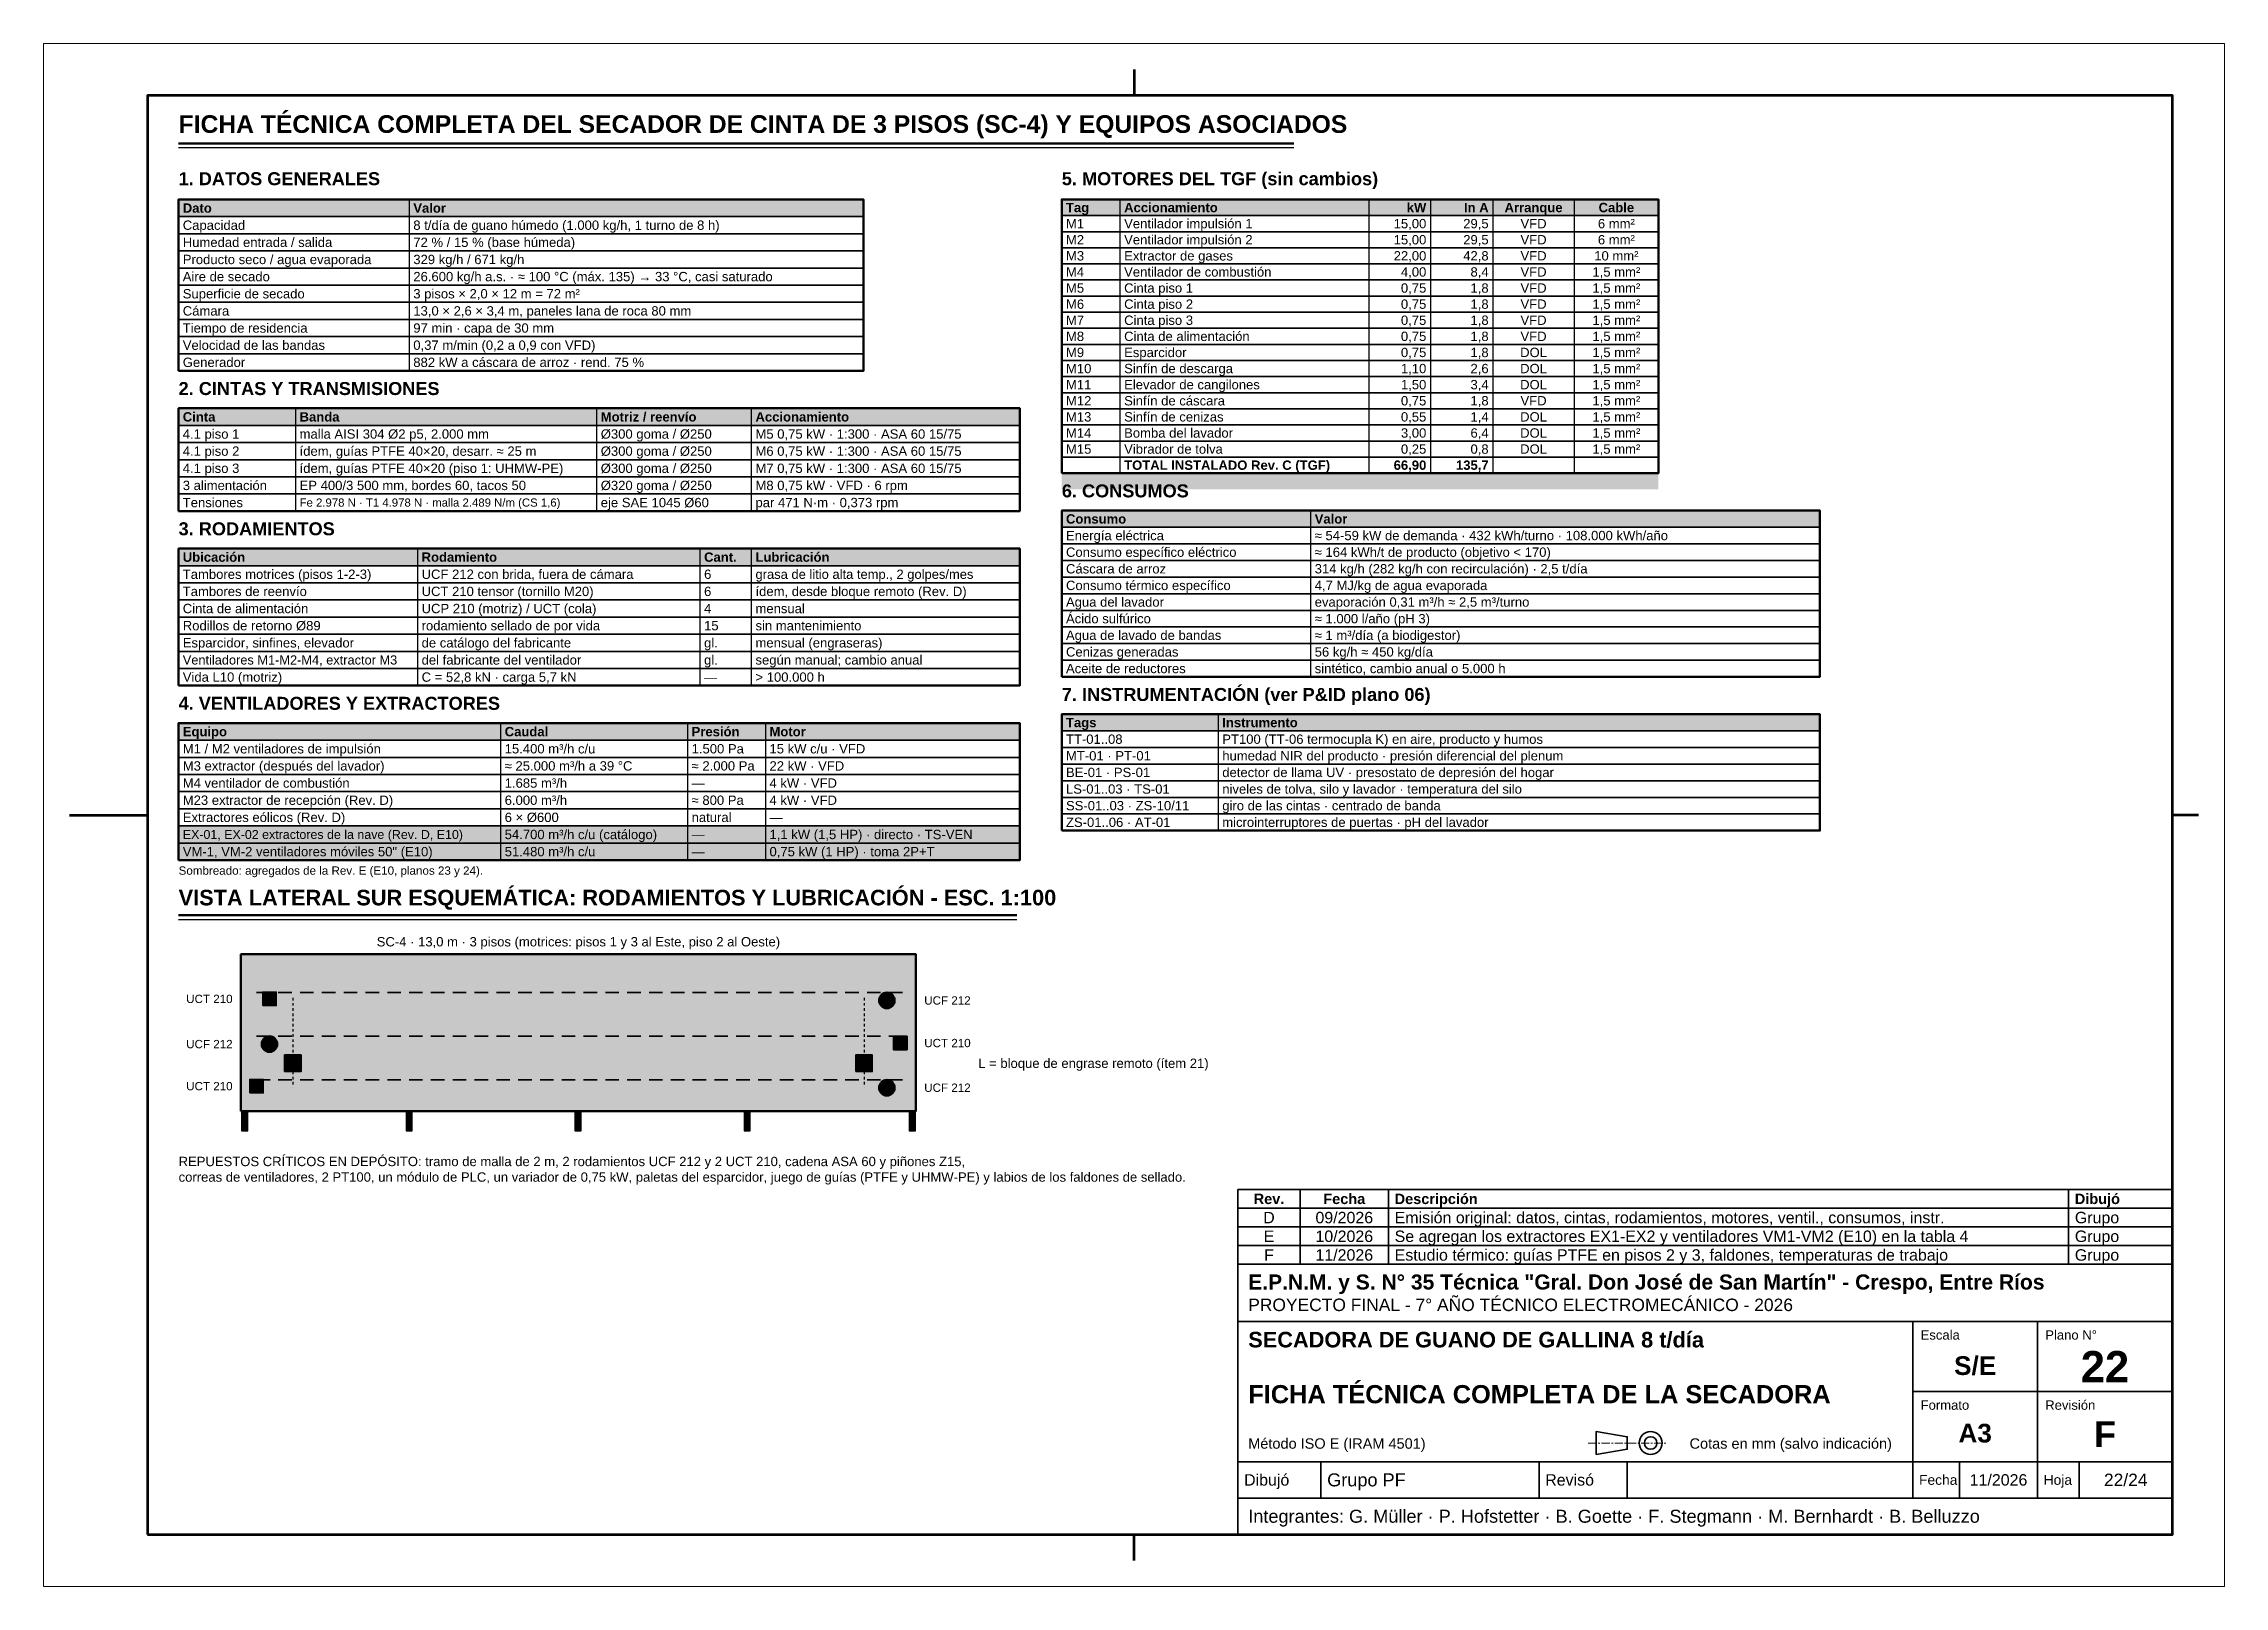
# Model space of a CAD drawing. Header units: millimetres. Extents: x 0 to 420, y 0 to 297.
import ezdxf
from ezdxf.enums import TextEntityAlignment as Align

# ---------------------------------------------------------------- set-up
doc = ezdxf.new("R2010")
doc.units = ezdxf.units.MM
doc.header["$LTSCALE"] = 0.5
doc.linetypes.add('CENTER', pattern=[5.08, 3.175, -0.635, 0.635, -0.635])
for name, color, linetype, lineweight in [('CONTORNO', 7, 'CONTINUOUS', 50), ('EJES', 1, 'CENTER', 18), ('FINO', 7, 'CONTINUOUS', 25), ('HOJA', 8, 'CONTINUOUS', 13), ('RECUADRO', 7, 'CONTINUOUS', 70), ('RELLENO', 9, 'CONTINUOUS', 13), ('ROTULO', 7, 'CONTINUOUS', 35), ('TEXTO', 7, 'CONTINUOUS', 25)]:
    doc.layers.add(name, color=color, linetype=linetype, lineweight=lineweight)
doc.styles.add('NEGRITA', font='arialbd.ttf')
doc.styles.get("Standard").update_dxf_attribs({"font": 'arial.ttf'})

msp = doc.modelspace()

# ---------------------------------------------------------------- hatches: boundary and pattern name
at = {"layer": 'RELLENO', "true_color": 0xe2e8ee}
for points in [[(26, 263.7), (157.9, 263.7), (157.9, 267), (26, 267)], [(196.1, 263.9), (311, 263.9), (311, 267), (196.1, 267)], [(26, 223.5), (188, 223.5), (188, 226.8), (26, 226.8)], [(196.1, 203.9), (342.1, 203.9), (342.1, 207.1), (196.1, 207.1)], [(26, 196.5), (188, 196.5), (188, 199.8), (26, 199.8)], [(26, 162.9), (188, 162.9), (188, 166.2), (26, 166.2)], [(196.1, 164.7), (342.1, 164.7), (342.1, 167.9), (196.1, 167.9)]]:
    msp.add_hatch(color=7, dxfattribs=at).paths.add_polyline_path(points)
at = {"layer": 'RELLENO', "true_color": 0xf4f4f4}
for points in [[(196.1, 211.2), (311, 211.2), (311, 214.3), (196.1, 214.3)], [(38, 91.5), (168, 91.5), (168, 121.7), (38, 121.7)]]:
    msp.add_hatch(color=7, dxfattribs=at).paths.add_polyline_path(points)
at = {"layer": 'RELLENO', "true_color": 0xe1f0e4}
for points in [[(26, 143.1), (188, 143.1), (188, 146.4), (26, 146.4)], [(26, 139.8), (188, 139.8), (188, 143.1), (26, 143.1)]]:
    msp.add_hatch(color=7, dxfattribs=at).paths.add_polyline_path(points)
at = {"layer": 'RELLENO', "true_color": 0xdce6f2}
for points in [[(42.2, 111.8), (44.8, 111.8), (44.8, 114.4), (42.2, 114.4)], [(163.7, 103.3), (166.3, 103.3), (166.3, 105.9), (163.7, 105.9)], [(39.7, 95), (42.3, 95), (42.3, 97.6), (39.7, 97.6)]]:
    msp.add_hatch(color=7, dxfattribs=at).paths.add_polyline_path(points)
h = msp.add_hatch(color=7, dxfattribs=at)
edge = h.paths.add_edge_path()
edge.add_arc((162.4, 112.8), 1.5, 0, 360)
h = msp.add_hatch(color=7, dxfattribs=at)
edge = h.paths.add_edge_path()
edge.add_arc((43.5, 104.4), 1.5, 0, 360)
at = {"layer": 'RELLENO', "true_color": 0xffffff}
for points in [[(46.4, 99.1), (49.6, 99.1), (49.6, 102.3), (46.4, 102.3)], [(156.4, 99.1), (159.6, 99.1), (159.6, 102.3), (156.4, 102.3)]]:
    msp.add_hatch(color=7, dxfattribs=at).paths.add_polyline_path(points)
at = {"layer": 'RELLENO', "true_color": 0xdce6f2}
h = msp.add_hatch(color=7, dxfattribs=at)
edge = h.paths.add_edge_path()
edge.add_arc((162.4, 96), 1.5, 0, 360)
at = {"layer": 'RELLENO', "true_color": 0x505050}
for points in [[(38.1, 87.7), (39.3, 87.7), (39.3, 91.5), (38.1, 91.5)], [(69.8, 87.7), (71, 87.7), (71, 91.5), (69.8, 91.5)], [(102.3, 87.7), (103.5, 87.7), (103.5, 91.5), (102.3, 91.5)], [(134.9, 87.7), (136.1, 87.7), (136.1, 91.5), (134.9, 91.5)], [(166.7, 87.7), (167.9, 87.7), (167.9, 91.5), (166.7, 91.5)]]:
    msp.add_hatch(color=7, dxfattribs=at).paths.add_polyline_path(points)

# ---------------------------------------------------------------- linework, layer by layer
at = {"layer": 'CONTORNO'}
for p, q in [((26, 277.8), (240.81, 277.8)), ((26, 129.2), (187.46, 129.2))]:
    msp.add_line(p, q, dxfattribs=at)
at = {"layer": 'CONTORNO', "lineweight": 35, "true_color": 0x8b5a2b}
for p, q in [((41, 114.3), (43.6, 114.3)), ((45.2, 114.3), (47.8, 114.3)), ((49.4, 114.3), (52, 114.3)), ((53.6, 114.3), (56.2, 114.3)), ((57.8, 114.3), (60.4, 114.3)), ((62, 114.3), (64.6, 114.3)), ((66.2, 114.3), (68.8, 114.3)), ((70.4, 114.3), (73, 114.3)), ((74.6, 114.3), (77.2, 114.3)), ((78.8, 114.3), (81.4, 114.3)), ((83, 114.3), (85.6, 114.3)), ((87.2, 114.3), (89.8, 114.3)), ((91.4, 114.3), (94, 114.3)), ((95.6, 114.3), (98.2, 114.3)), ((99.8, 114.3), (102.4, 114.3)), ((104, 114.3), (106.6, 114.3)), ((108.2, 114.3), (110.8, 114.3)), ((112.4, 114.3), (115, 114.3)), ((116.6, 114.3), (119.2, 114.3)), ((120.8, 114.3), (123.4, 114.3)), ((125, 114.3), (127.6, 114.3)), ((129.2, 114.3), (131.8, 114.3)), ((133.4, 114.3), (136, 114.3)), ((137.6, 114.3), (140.2, 114.3)), ((141.8, 114.3), (144.4, 114.3)), ((146, 114.3), (148.6, 114.3)), ((150.2, 114.3), (152.8, 114.3)), ((154.4, 114.3), (157, 114.3)), ((158.6, 114.3), (161.2, 114.3)), ((162.8, 114.3), (165.4, 114.3)), ((41, 105.9), (43.6, 105.9)), ((45.2, 105.9), (47.8, 105.9)), ((49.4, 105.9), (52, 105.9)), ((53.6, 105.9), (56.2, 105.9)), ((57.8, 105.9), (60.4, 105.9)), ((62, 105.9), (64.6, 105.9)), ((66.2, 105.9), (68.8, 105.9)), ((70.4, 105.9), (73, 105.9)), ((74.6, 105.9), (77.2, 105.9)), ((78.8, 105.9), (81.4, 105.9)), ((83, 105.9), (85.6, 105.9)), ((87.2, 105.9), (89.8, 105.9)), ((91.4, 105.9), (94, 105.9)), ((95.6, 105.9), (98.2, 105.9)), ((99.8, 105.9), (102.4, 105.9)), ((104, 105.9), (106.6, 105.9)), ((108.2, 105.9), (110.8, 105.9)), ((112.4, 105.9), (115, 105.9)), ((116.6, 105.9), (119.2, 105.9)), ((120.8, 105.9), (123.4, 105.9)), ((125, 105.9), (127.6, 105.9)), ((129.2, 105.9), (131.8, 105.9)), ((133.4, 105.9), (136, 105.9)), ((137.6, 105.9), (140.2, 105.9)), ((141.8, 105.9), (144.4, 105.9)), ((146, 105.9), (148.6, 105.9)), ((150.2, 105.9), (152.8, 105.9)), ((154.4, 105.9), (157, 105.9)), ((158.6, 105.9), (161.2, 105.9)), ((162.8, 105.9), (165.4, 105.9)), ((41, 97.5), (43.6, 97.5)), ((45.2, 97.5), (47.8, 97.5)), ((49.4, 97.5), (52, 97.5)), ((53.6, 97.5), (56.2, 97.5)), ((57.8, 97.5), (60.4, 97.5)), ((62, 97.5), (64.6, 97.5)), ((66.2, 97.5), (68.8, 97.5)), ((70.4, 97.5), (73, 97.5)), ((74.6, 97.5), (77.2, 97.5)), ((78.8, 97.5), (81.4, 97.5)), ((83, 97.5), (85.6, 97.5)), ((87.2, 97.5), (89.8, 97.5)), ((91.4, 97.5), (94, 97.5)), ((95.6, 97.5), (98.2, 97.5)), ((99.8, 97.5), (102.4, 97.5)), ((104, 97.5), (106.6, 97.5)), ((108.2, 97.5), (110.8, 97.5)), ((112.4, 97.5), (115, 97.5)), ((116.6, 97.5), (119.2, 97.5)), ((120.8, 97.5), (123.4, 97.5)), ((125, 97.5), (127.6, 97.5)), ((129.2, 97.5), (131.8, 97.5)), ((133.4, 97.5), (136, 97.5)), ((137.6, 97.5), (140.2, 97.5)), ((141.8, 97.5), (144.4, 97.5)), ((146, 97.5), (148.6, 97.5)), ((150.2, 97.5), (152.8, 97.5)), ((154.4, 97.5), (157, 97.5)), ((158.6, 97.5), (161.2, 97.5)), ((162.8, 97.5), (165.4, 97.5))]:
    msp.add_line(p, q, dxfattribs=at)
at = {"layer": 'CONTORNO'}
for points in [[(26, 234), (157.9, 234), (157.9, 267), (26, 267)], [(196.1, 214.3), (311, 214.3), (311, 267), (196.1, 267)], [(26, 207), (188, 207), (188, 226.8), (26, 226.8)], [(196.1, 175.1), (342.1, 175.1), (342.1, 207.1), (196.1, 207.1)], [(26, 173.4), (188, 173.4), (188, 199.8), (26, 199.8)], [(26, 139.8), (188, 139.8), (188, 166.2), (26, 166.2)], [(196.1, 145.5), (342.1, 145.5), (342.1, 167.9), (196.1, 167.9)]]:
    msp.add_lwpolyline(points, close=True, dxfattribs=at)
at = {"layer": 'CONTORNO', "lineweight": 50}
msp.add_lwpolyline([(38, 91.5), (168, 91.5), (168, 121.7), (38, 121.7)], close=True, dxfattribs=at)
at = {"layer": 'CONTORNO', "lineweight": 35}
for points in [[(42.2, 111.8), (44.8, 111.8), (44.8, 114.4), (42.2, 114.4)], [(163.7, 103.3), (166.3, 103.3), (166.3, 105.9), (163.7, 105.9)], [(46.4, 99.1), (49.6, 99.1), (49.6, 102.3), (46.4, 102.3)], [(156.4, 99.1), (159.6, 99.1), (159.6, 102.3), (156.4, 102.3)], [(39.7, 95), (42.3, 95), (42.3, 97.6), (39.7, 97.6)]]:
    msp.add_lwpolyline(points, close=True, dxfattribs=at)
at = {"layer": 'CONTORNO', "lineweight": 50}
for centre in [(162.4, 112.8), (43.5, 104.4), (162.4, 96)]:
    msp.add_circle(centre, 1.5, dxfattribs=at)
at = {"layer": 'EJES'}
msp.add_line((297.5, 27.6), (312.5, 27.6), dxfattribs=at)
at = {"layer": 'FINO'}
for p, q in [((26, 277), (240.81, 277)), ((70.4, 267), (70.4, 234)), ((207.3, 267), (207.3, 214.3)), ((255.2, 267), (255.2, 214.3)), ((267.1, 267), (267.1, 214.3)), ((279.1, 267), (279.1, 214.3)), ((294.8, 267), (294.8, 214.3)), ((48.5, 226.8), (48.5, 207)), ((106.5, 226.8), (106.5, 207)), ((136.3, 226.8), (136.3, 207)), ((244, 207.1), (244, 175.1)), ((72, 199.8), (72, 173.4)), ((126.4, 199.8), (126.4, 173.4)), ((136.3, 199.8), (136.3, 173.4)), ((88, 166.2), (88, 139.8)), ((124, 166.2), (124, 139.8)), ((139, 166.2), (139, 139.8)), ((226.2, 167.9), (226.2, 145.5)), ((26, 128.4), (187.46, 128.4)), ((48, 113.3), (48, 112.8)), ((48, 112.3), (48, 111.8)), ((48, 111.3), (48, 110.8)), ((48, 110.3), (48, 109.8)), ((48, 109.3), (48, 108.8)), ((158, 113.3), (158, 112.8)), ((158, 112.3), (158, 111.8)), ((158, 111.3), (158, 110.8)), ((158, 110.3), (158, 109.8)), ((158, 109.3), (158, 108.8)), ((48, 108.3), (48, 107.8)), ((48, 107.3), (48, 106.8)), ((48, 106.3), (48, 105.8)), ((48, 105.3), (48, 104.8)), ((158, 108.3), (158, 107.8)), ((158, 107.3), (158, 106.8)), ((158, 106.3), (158, 105.8)), ((158, 105.3), (158, 104.8)), ((48, 104.3), (48, 103.8)), ((48, 103.3), (48, 102.8)), ((158, 104.3), (158, 103.8)), ((158, 103.3), (158, 102.8)), ((48, 99.1), (48, 98.6)), ((48, 98.1), (48, 97.6)), ((48, 97.1), (48, 96.6)), ((158, 99.1), (158, 98.6)), ((158, 98.1), (158, 97.6)), ((158, 97.1), (158, 96.6)), ((48, 96.1), (48, 96.1)), ((158, 96.1), (158, 96.1))]:
    msp.add_line(p, q, dxfattribs=at)
for points in [[(26, 263.7), (157.9, 263.7), (157.9, 267), (26, 267)], [(196.1, 263.9), (311, 263.9), (311, 267), (196.1, 267)], [(26, 260.4), (157.9, 260.4), (157.9, 263.7), (26, 263.7)], [(26, 257.1), (157.9, 257.1), (157.9, 260.4), (26, 260.4)], [(196.1, 260.8), (311, 260.8), (311, 263.9), (196.1, 263.9)], [(196.1, 257.7), (311, 257.7), (311, 260.8), (196.1, 260.8)], [(26, 253.8), (157.9, 253.8), (157.9, 257.1), (26, 257.1)], [(196.1, 254.6), (311, 254.6), (311, 257.7), (196.1, 257.7)], [(26, 250.5), (157.9, 250.5), (157.9, 253.8), (26, 253.8)], [(196.1, 251.5), (311, 251.5), (311, 254.6), (196.1, 254.6)], [(26, 247.2), (157.9, 247.2), (157.9, 250.5), (26, 250.5)], [(196.1, 248.4), (311, 248.4), (311, 251.5), (196.1, 251.5)], [(196.1, 245.3), (311, 245.3), (311, 248.4), (196.1, 248.4)], [(26, 243.9), (157.9, 243.9), (157.9, 247.2), (26, 247.2)], [(26, 240.6), (157.9, 240.6), (157.9, 243.9), (26, 243.9)], [(196.1, 242.2), (311, 242.2), (311, 245.3), (196.1, 245.3)], [(26, 237.3), (157.9, 237.3), (157.9, 240.6), (26, 240.6)], [(196.1, 239.1), (311, 239.1), (311, 242.2), (196.1, 242.2)], [(26, 234), (157.9, 234), (157.9, 237.3), (26, 237.3)], [(196.1, 236), (311, 236), (311, 239.1), (196.1, 239.1)], [(196.1, 232.9), (311, 232.9), (311, 236), (196.1, 236)], [(196.1, 229.8), (311, 229.8), (311, 232.9), (196.1, 232.9)], [(26, 223.5), (188, 223.5), (188, 226.8), (26, 226.8)], [(196.1, 226.7), (311, 226.7), (311, 229.8), (196.1, 229.8)], [(26, 220.2), (188, 220.2), (188, 223.5), (26, 223.5)], [(196.1, 223.6), (311, 223.6), (311, 226.7), (196.1, 226.7)], [(196.1, 220.5), (311, 220.5), (311, 223.6), (196.1, 223.6)], [(26, 216.9), (188, 216.9), (188, 220.2), (26, 220.2)], [(196.1, 217.4), (311, 217.4), (311, 220.5), (196.1, 220.5)], [(26, 213.6), (188, 213.6), (188, 216.9), (26, 216.9)], [(196.1, 214.3), (311, 214.3), (311, 217.4), (196.1, 217.4)], [(26, 210.3), (188, 210.3), (188, 213.6), (26, 213.6)], [(26, 207), (188, 207), (188, 210.3), (26, 210.3)], [(196.1, 203.9), (342.1, 203.9), (342.1, 207.1), (196.1, 207.1)], [(196.1, 200.7), (342.1, 200.7), (342.1, 203.9), (196.1, 203.9)], [(26, 196.5), (188, 196.5), (188, 199.8), (26, 199.8)], [(196.1, 197.5), (342.1, 197.5), (342.1, 200.7), (196.1, 200.7)], [(196.1, 194.3), (342.1, 194.3), (342.1, 197.5), (196.1, 197.5)], [(26, 193.2), (188, 193.2), (188, 196.5), (26, 196.5)], [(26, 189.9), (188, 189.9), (188, 193.2), (26, 193.2)], [(196.1, 191.1), (342.1, 191.1), (342.1, 194.3), (196.1, 194.3)], [(26, 186.6), (188, 186.6), (188, 189.9), (26, 189.9)], [(196.1, 187.9), (342.1, 187.9), (342.1, 191.1), (196.1, 191.1)], [(26, 183.3), (188, 183.3), (188, 186.6), (26, 186.6)], [(196.1, 184.7), (342.1, 184.7), (342.1, 187.9), (196.1, 187.9)], [(26, 180), (188, 180), (188, 183.3), (26, 183.3)], [(196.1, 181.5), (342.1, 181.5), (342.1, 184.7), (196.1, 184.7)], [(196.1, 178.3), (342.1, 178.3), (342.1, 181.5), (196.1, 181.5)], [(26, 176.7), (188, 176.7), (188, 180), (26, 180)], [(26, 173.4), (188, 173.4), (188, 176.7), (26, 176.7)], [(196.1, 175.1), (342.1, 175.1), (342.1, 178.3), (196.1, 178.3)], [(26, 162.9), (188, 162.9), (188, 166.2), (26, 166.2)], [(196.1, 164.7), (342.1, 164.7), (342.1, 167.9), (196.1, 167.9)], [(196.1, 161.5), (342.1, 161.5), (342.1, 164.7), (196.1, 164.7)], [(26, 159.6), (188, 159.6), (188, 162.9), (26, 162.9)], [(26, 156.3), (188, 156.3), (188, 159.6), (26, 159.6)], [(196.1, 158.3), (342.1, 158.3), (342.1, 161.5), (196.1, 161.5)], [(26, 153), (188, 153), (188, 156.3), (26, 156.3)], [(196.1, 155.1), (342.1, 155.1), (342.1, 158.3), (196.1, 158.3)], [(26, 149.7), (188, 149.7), (188, 153), (26, 153)], [(196.1, 151.9), (342.1, 151.9), (342.1, 155.1), (196.1, 155.1)], [(196.1, 148.7), (342.1, 148.7), (342.1, 151.9), (196.1, 151.9)], [(26, 146.4), (188, 146.4), (188, 149.7), (26, 149.7)], [(196.1, 145.5), (342.1, 145.5), (342.1, 148.7), (196.1, 148.7)], [(26, 143.1), (188, 143.1), (188, 146.4), (26, 146.4)], [(26, 139.8), (188, 139.8), (188, 143.1), (26, 143.1)], [(161.35, 111.75), (163.45, 111.75), (163.45, 113.85), (161.35, 113.85)], [(42.45, 103.35), (44.55, 103.35), (44.55, 105.45), (42.45, 105.45)], [(161.35, 94.95), (163.45, 94.95), (163.45, 97.05), (161.35, 97.05)], [(38.1, 87.7), (39.3, 87.7), (39.3, 91.5), (38.1, 91.5)], [(69.8, 87.7), (71, 87.7), (71, 91.5), (69.8, 91.5)], [(102.3, 87.7), (103.5, 87.7), (103.5, 91.5), (102.3, 91.5)], [(134.9, 87.7), (136.1, 87.7), (136.1, 91.5), (134.9, 91.5)], [(166.7, 87.7), (167.9, 87.7), (167.9, 91.5), (166.7, 91.5)]]:
    msp.add_lwpolyline(points, close=True, dxfattribs=at)
at = {"layer": 'HOJA'}
msp.add_lwpolyline([(0, 0), (420, 0), (420, 297), (0, 297)], close=True, dxfattribs=at)
at = {"layer": 'RECUADRO'}
for p, q in [((210, 292), (210, 287)), ((5, 148.5), (20, 148.5)), ((415, 148.5), (410, 148.5)), ((210, 5), (210, 10))]:
    msp.add_line(p, q, dxfattribs=at)
msp.add_lwpolyline([(20, 10), (410, 10), (410, 287), (20, 287)], close=True, dxfattribs=at)
at = {"layer": 'ROTULO'}
for p, q in [((242, 72.8), (242, 76.4)), ((259, 72.8), (259, 76.4)), ((390, 72.8), (390, 76.4)), ((242, 69.2), (242, 72.8)), ((259, 69.2), (259, 72.8)), ((390, 69.2), (390, 72.8)), ((242, 65.6), (242, 69.2)), ((259, 65.6), (259, 69.2)), ((390, 65.6), (390, 69.2)), ((242, 62), (242, 65.6)), ((259, 62), (259, 65.6)), ((390, 62), (390, 65.6)), ((230, 62), (410, 62)), ((230, 10), (230, 62)), ((230, 51), (410, 51)), ((360, 24), (360, 51)), ((384, 24), (384, 51)), ((360, 37.5), (410, 37.5)), ((230, 24), (410, 24)), ((246, 17), (246, 24)), ((288, 17), (288, 24)), ((305, 17), (305, 24)), ((360, 17), (360, 24)), ((369, 17), (369, 24)), ((384, 17), (384, 24)), ((392, 17), (392, 24)), ((230, 17), (410, 17))]:
    msp.add_line(p, q, dxfattribs=at)
for points in [[(230, 72.8), (410, 72.8), (410, 76.4), (230, 76.4)], [(230, 69.2), (410, 69.2), (410, 72.8), (230, 72.8)], [(230, 65.6), (410, 65.6), (410, 69.2), (230, 69.2)], [(230, 62), (410, 62), (410, 65.6), (230, 65.6)], [(299, 25.4), (305, 26.4), (305, 28.8), (299, 29.8)]]:
    msp.add_lwpolyline(points, close=True, dxfattribs=at)
for radius in [2.2, 1.2]:
    msp.add_circle((309.5, 27.6), radius, dxfattribs=at)

# ---------------------------------------------------------------- texts
at = {"layer": 'ROTULO', "style": 'NEGRITA'}
for s, height, p in [('Fecha', 2, (250.5, 74.6)), ('Rev.', 2, (236, 74.6)), ('S/E', 3.6, (372, 42.5)), ('22', 6, (397, 42.3)), ('A3', 3.6, (372, 29.5)), ('F', 5, (397, 29.3))]:
    msp.add_text(s, height=height, dxfattribs=at).set_placement(p, align=Align.MIDDLE_CENTER)
for s, height, p in [('Descripción', 2, (260.2, 74.6)), ('Dibujó', 2, (391.2, 74.6)), ('E.P.N.M. y S. N° 35 Técnica "Gral. Don José de San Martín" - Crespo, Entre Ríos', 2.9, (232, 58.6)), ('SECADORA DE GUANO DE GALLINA 8 t/día', 3, (232, 47.5)), ('FICHA TÉCNICA COMPLETA DE LA SECADORA        ', 3.5, (232, 37))]:
    msp.add_text(s, height=height, dxfattribs=at).set_placement(p, align=Align.MIDDLE_LEFT)
at = {"layer": 'ROTULO'}
for s, height, p in [('D', 2.2, (236, 71)), ('09/2026', 2.2, (250.5, 71)), ('E', 2.2, (236, 67.4)), ('10/2026', 2.2, (250.5, 67.4)), ('F', 2.2, (236, 63.8)), ('11/2026', 2.2, (250.5, 63.8)), ('11/2026', 2.2, (376.5, 20.5)), ('22/24', 2.4, (401, 20.5))]:
    msp.add_text(s, height=height, dxfattribs=at).set_placement(p, align=Align.MIDDLE_CENTER)
for s, height, p in [('Emisión original: datos, cintas, rodamientos, motores, ventil., consumos, instr.', 2.2, (260.2, 71)), ('Grupo', 2.2, (391.2, 71)), ('Se agregan los extractores EX1-EX2 y ventiladores VM1-VM2 (E10) en la tabla 4', 2.2, (260.2, 67.4)), ('Grupo', 2.2, (391.2, 67.4)), ('Estudio térmico: guías PTFE en pisos 2 y 3, faldones, temperaturas de trabajo', 2.2, (260.2, 63.8)), ('Grupo', 2.2, (391.2, 63.8)), ('PROYECTO FINAL - 7° AÑO TÉCNICO ELECTROMECÁNICO - 2026', 2.4, (232, 54.2)), ('Método ISO E (IRAM 4501)', 2, (232, 27.5)), ('Cotas en mm (salvo indicación)', 2, (317, 27.5)), ('Dibujó', 2.2, (231.2, 20.5)), ('Grupo PF', 2.5, (247.2, 20.5)), ('Revisó', 2.2, (289.2, 20.5)), ('Fecha', 1.9, (361.2, 20.5)), ('Hoja', 1.9, (385.2, 20.5)), ('Integrantes: G. Müller · P. Hofstetter · B. Goette · F. Stegmann · M. Bernhardt · B. Belluzzo', 2.5, (232, 13.5))]:
    msp.add_text(s, height=height, dxfattribs=at).set_placement(p, align=Align.MIDDLE_LEFT)
for s, p in [('Escala', (361.5, 49.3)), ('Plano N°', (385.5, 49.3)), ('Formato', (361.5, 35.8)), ('Revisión', (385.5, 35.8))]:
    msp.add_text(s, height=1.8, dxfattribs=at).set_placement(p, align=Align.TOP_LEFT)
at = {"layer": 'TEXTO', "style": 'NEGRITA'}
for s, height, p in [('FICHA TÉCNICA COMPLETA DEL SECADOR DE CINTA DE 3 PISOS (SC-4) Y EQUIPOS ASOCIADOS', 3.4, (26, 278.8)), ('1. DATOS GENERALES', 2.5, (26, 269)), ('5. MOTORES DEL TGF (sin cambios)', 2.5, (196.1, 269)), ('2. CINTAS Y TRANSMISIONES', 2.5, (26, 228.6)), ('6. CONSUMOS', 2.5, (196.1, 208.9)), ('3. RODAMIENTOS', 2.5, (26, 201.6)), ('7. INSTRUMENTACIÓN (ver P&ID plano 06)', 2.5, (196.1, 169.7)), ('4. VENTILADORES Y EXTRACTORES', 2.5, (26, 168)), ('VISTA LATERAL SUR ESQUEMÁTICA: RODAMIENTOS Y LUBRICACIÓN - ESC. 1:100', 3, (26, 130.2))]:
    msp.add_text(s, height=height, dxfattribs=at).set_placement(p, align=Align.BOTTOM_LEFT)
for s, p in [('Dato', (26.8, 265.35)), ('Valor', (71.2, 265.35)), ('Tag', (196.9, 265.45)), ('Accionamiento', (208.1, 265.45)), ('Cinta', (26.8, 225.15)), ('Banda', (49.3, 225.15)), ('Motriz / reenvío', (107.3, 225.15)), ('Accionamiento', (137.1, 225.15)), ('TOTAL INSTALADO Rev. C (TGF)', (208.1, 215.85)), ('Consumo', (196.9, 205.5)), ('Valor', (244.8, 205.5)), ('Ubicación', (26.8, 198.15)), ('Rodamiento', (72.8, 198.15)), ('Cant.', (127.2, 198.15)), ('Lubricación', (137.1, 198.15)), ('Equipo', (26.8, 164.55)), ('Caudal', (88.8, 164.55)), ('Presión', (124.8, 164.55)), ('Motor', (139.8, 164.55)), ('Tags', (196.9, 166.3)), ('Instrumento', (227, 166.3))]:
    msp.add_text(s, height=1.8, dxfattribs=at).set_placement(p, align=Align.MIDDLE_LEFT)
for s, p in [('kW', (266.3, 265.45)), ('In A', (278.3, 265.45)), ('66,90', (266.3, 215.85)), ('135,7', (278.3, 215.85))]:
    msp.add_text(s, height=1.8, dxfattribs=at).set_placement(p, align=Align.MIDDLE_RIGHT)
for s, p in [('Arranque', (286.95, 265.45)), ('Cable', (302.9, 265.45))]:
    msp.add_text(s, height=1.8, dxfattribs=at).set_placement(p, align=Align.MIDDLE_CENTER)
at = {"layer": 'TEXTO'}
for s, height, p in [('Capacidad', 1.8, (26.8, 262.05)), ('8 t/día de guano húmedo (1.000 kg/h, 1 turno de 8 h)', 1.8, (71.2, 262.05)), ('M1', 1.8, (196.9, 262.35)), ('Ventilador impulsión 1', 1.8, (208.1, 262.35)), ('Humedad entrada / salida', 1.8, (26.8, 258.75)), ('Producto seco / agua evaporada', 1.8, (26.8, 255.45)), ('329 kg/h / 671 kg/h', 1.8, (71.2, 255.45)), ('72 % / 15 % (base húmeda)', 1.8, (71.2, 258.75)), ('M2', 1.8, (196.9, 259.25)), ('M3', 1.8, (196.9, 256.15)), ('Ventilador impulsión 2', 1.8, (208.1, 259.25)), ('Extractor de gases', 1.8, (208.1, 256.15)), ('Aire de secado', 1.8, (26.8, 252.15)), ('26.600 kg/h a.s. · ≈ 100 °C (máx. 135) → 33 °C, casi saturado', 1.8, (71.2, 252.15)), ('M4', 1.8, (196.9, 253.05)), ('Ventilador de combustión', 1.8, (208.1, 253.05)), ('Superficie de secado', 1.8, (26.8, 248.85)), ('3 pisos × 2,0 × 12 m = 72 m²', 1.8, (71.2, 248.85)), ('M5', 1.8, (196.9, 249.95)), ('Cinta piso 1', 1.8, (208.1, 249.95)), ('Cinta piso 2', 1.8, (208.1, 246.85)), ('Cámara', 1.8, (26.8, 245.55)), ('13,0 × 2,6 × 3,4 m, paneles lana de roca 80 mm', 1.8, (71.2, 245.55)), ('M6', 1.8, (196.9, 246.85)), ('M7', 1.8, (196.9, 243.75)), ('Cinta piso 3', 1.8, (208.1, 243.75)), ('Velocidad de las bandas', 1.8, (26.8, 238.95)), ('Tiempo de residencia', 1.8, (26.8, 242.25)), ('0,37 m/min (0,2 a 0,9 con VFD)', 1.8, (71.2, 238.95)), ('97 min · capa de 30 mm', 1.8, (71.2, 242.25)), ('M8', 1.8, (196.9, 240.65)), ('Cinta de alimentación', 1.8, (208.1, 240.65)), ('Generador', 1.8, (26.8, 235.65)), ('882 kW a cáscara de arroz · rend. 75 %', 1.8, (71.2, 235.65)), ('M9', 1.8, (196.9, 237.55)), ('M10', 1.8, (196.9, 234.45)), ('Sinfín de descarga', 1.8, (208.1, 234.45)), ('Esparcidor', 1.8, (208.1, 237.55)), ('M11', 1.8, (196.9, 231.35)), ('Elevador de cangilones', 1.8, (208.1, 231.35)), ('M12', 1.8, (196.9, 228.25)), ('Sinfín de cáscara', 1.8, (208.1, 228.25)), ('4.1 piso 1', 1.8, (26.8, 221.85)), ('malla AISI 304 Ø2 p5, 2.000 mm', 1.8, (49.3, 221.85)), ('Ø300 goma / Ø250', 1.8, (107.3, 221.85)), ('M5 0,75 kW · 1:300 · ASA 60 15/75', 1.8, (137.1, 221.85)), ('M13', 1.8, (196.9, 225.15)), ('M14', 1.8, (196.9, 222.05)), ('Sinfín de cenizas', 1.8, (208.1, 225.15)), ('Bomba del lavador', 1.8, (208.1, 222.05)), ('4.1 piso 2', 1.8, (26.8, 218.55)), ('ídem, guías PTFE 40×20, desarr. ≈ 25 m', 1.8, (49.3, 218.55)), ('Ø300 goma / Ø250', 1.8, (107.3, 218.55)), ('M6 0,75 kW · 1:300 · ASA 60 15/75', 1.8, (137.1, 218.55)), ('M15', 1.8, (196.9, 218.95)), ('Vibrador de tolva', 1.8, (208.1, 218.95)), ('4.1 piso 3', 1.8, (26.8, 215.25)), ('ídem, guías PTFE 40×20 (piso 1: UHMW-PE)', 1.8, (49.3, 215.25)), ('Ø300 goma / Ø250', 1.8, (107.3, 215.25)), ('M7 0,75 kW · 1:300 · ASA 60 15/75', 1.8, (137.1, 215.25)), ('3 alimentación', 1.8, (26.8, 211.95)), ('EP 400/3 500 mm, bordes 60, tacos 50', 1.8, (49.3, 211.95)), ('Ø320 goma / Ø250', 1.8, (107.3, 211.95)), ('M8 0,75 kW · VFD · 6 rpm', 1.8, (137.1, 211.95)), ('Tensiones', 1.8, (26.8, 208.65)), ('Fe 2.978 N · T1 4.978 N · malla 2.489 N/m (CS 1,6)', 1.5667, (49.3, 208.65)), ('eje SAE 1045 Ø60', 1.8, (107.3, 208.65)), ('par 471 N·m · 0,373 rpm', 1.8, (137.1, 208.65)), ('Energía eléctrica', 1.8, (196.9, 202.3)), ('≈ 54-59 kW de demanda · 432 kWh/turno · 108.000 kWh/año', 1.8, (244.8, 202.3)), ('Consumo específico eléctrico', 1.8, (196.9, 199.1)), ('≈ 164 kWh/t de producto (objetivo < 170)', 1.8, (244.8, 199.1)), ('Tambores motrices (pisos 1-2-3)', 1.8, (26.8, 194.85)), ('UCF 212 con brida, fuera de cámara', 1.8, (72.8, 194.85)), ('6', 1.8, (127.2, 194.85)), ('grasa de litio alta temp., 2 golpes/mes', 1.7842, (137.1, 194.85)), ('Cáscara de arroz', 1.8, (196.9, 195.9)), ('Consumo térmico específico', 1.8, (196.9, 192.7)), ('4,7 MJ/kg de agua evaporada', 1.8, (244.8, 192.7)), ('314 kg/h (282 kg/h con recirculación) · 2,5 t/día', 1.8, (244.8, 195.9)), ('Tambores de reenvío', 1.8, (26.8, 191.55)), ('Cinta de alimentación', 1.8, (26.8, 188.25)), ('UCT 210 tensor (tornillo M20)', 1.8, (72.8, 191.55)), ('UCP 210 (motriz) / UCT (cola)', 1.8, (72.8, 188.25)), ('4', 1.8, (127.2, 188.25)), ('6', 1.8, (127.2, 191.55)), ('ídem, desde bloque remoto (Rev. D)', 1.8, (137.1, 191.55)), ('mensual', 1.8, (137.1, 188.25)), ('Agua del lavador', 1.8, (196.9, 189.5)), ('evaporación 0,31 m³/h ≈ 2,5 m³/turno', 1.8, (244.8, 189.5)), ('Rodillos de retorno Ø89', 1.8, (26.8, 184.95)), ('rodamiento sellado de por vida', 1.8, (72.8, 184.95)), ('15', 1.8, (127.2, 184.95)), ('sin mantenimiento', 1.8, (137.1, 184.95)), ('Ácido sulfúrico', 1.8, (196.9, 186.3)), ('≈ 1.000 l/año (pH 3)', 1.8, (244.8, 186.3)), ('Esparcidor, sinfines, elevador', 1.8, (26.8, 181.65)), ('de catálogo del fabricante', 1.8, (72.8, 181.65)), ('gl.', 1.8, (127.2, 181.65)), ('mensual (engraseras)', 1.8, (137.1, 181.65)), ('Agua de lavado de bandas', 1.8, (196.9, 183.1)), ('Cenizas generadas', 1.8, (196.9, 179.9)), ('≈ 1 m³/día (a biodigestor)', 1.8, (244.8, 183.1)), ('56 kg/h ≈ 450 kg/día', 1.8, (244.8, 179.9)), ('Ventiladores M1-M2-M4, extractor M3', 1.7619, (26.8, 178.35)), ('del fabricante del ventilador', 1.8, (72.8, 178.35)), ('gl.', 1.8, (127.2, 178.35)), ('según manual; cambio anual', 1.8, (137.1, 178.35)), ('Aceite de reductores', 1.8, (196.9, 176.7)), ('sintético, cambio anual o 5.000 h', 1.8, (244.8, 176.7)), ('Vida L10 (motriz)', 1.8, (26.8, 175.05)), ('C = 52,8 kN · carga 5,7 kN', 1.8, (72.8, 175.05)), ('—', 1.8, (127.2, 175.05)), ('> 100.000 h', 1.8, (137.1, 175.05)), ('TT-01..08', 1.8, (196.9, 163.1)), ('PT100 (TT-06 termocupla K) en aire, producto y humos', 1.8, (227, 163.1)), ('M1 / M2 ventiladores de impulsión', 1.8, (26.8, 161.25)), ('15.400 m³/h c/u', 1.8, (88.8, 161.25)), ('1.500 Pa', 1.8, (124.8, 161.25)), ('15 kW c/u · VFD', 1.8, (139.8, 161.25)), ('MT-01 · PT-01', 1.8, (196.9, 159.9)), ('humedad NIR del producto · presión diferencial del plenum', 1.8, (227, 159.9)), ('M3 extractor (después del lavador)', 1.8, (26.8, 157.95)), ('M4 ventilador de combustión', 1.8, (26.8, 154.65)), ('≈ 25.000 m³/h a 39 °C', 1.8, (88.8, 157.95)), ('1.685 m³/h', 1.8, (88.8, 154.65)), ('≈ 2.000 Pa', 1.8, (124.8, 157.95)), ('4 kW · VFD', 1.8, (139.8, 154.65)), ('22 kW · VFD', 1.8, (139.8, 157.95)), ('BE-01 · PS-01', 1.8, (196.9, 156.7)), ('detector de llama UV · presostato de depresión del hogar', 1.8, (227, 156.7)), ('M23 extractor de recepción (Rev. D)', 1.8, (26.8, 151.35)), ('6.000 m³/h', 1.8, (88.8, 151.35)), ('—', 1.8, (124.8, 154.65)), ('≈ 800 Pa', 1.8, (124.8, 151.35)), ('4 kW · VFD', 1.8, (139.8, 151.35)), ('SS-01..03 · ZS-10/11', 1.8, (196.9, 150.3)), ('LS-01..03 · TS-01', 1.8, (196.9, 153.5)), ('giro de las cintas · centrado de banda', 1.8, (227, 150.3)), ('niveles de tolva, silo y lavador · temperatura del silo', 1.8, (227, 153.5)), ('Extractores eólicos (Rev. D)', 1.8, (26.8, 148.05)), ('6 × Ø600', 1.8, (88.8, 148.05)), ('natural', 1.8, (124.8, 148.05)), ('—', 1.8, (139.8, 148.05)), ('ZS-01..06 · AT-01', 1.8, (196.9, 147.1)), ('microinterruptores de puertas · pH del lavador', 1.8, (227, 147.1)), ('EX-01, EX-02 extractores de la nave (Rev. D, E10)', 1.712, (26.8, 144.75)), ('54.700 m³/h c/u (catálogo)', 1.8, (88.8, 144.75)), ('—', 1.8, (124.8, 144.75)), ('1,1 kW (1,5 HP) · directo · TS-VEN', 1.8, (139.8, 144.75)), ('VM-1, VM-2 ventiladores móviles 50" (E10)', 1.8, (26.8, 141.45)), ('51.480 m³/h c/u', 1.8, (88.8, 141.45)), ('—', 1.8, (124.8, 141.45)), ('0,75 kW (1 HP) · toma 2P+T', 1.8, (139.8, 141.45)), ('UCF 212', 1.6, (169.6, 112.8)), ('UCT 210', 1.6, (169.6, 104.6)), ('L = bloque de engrase remoto (ítem 21)', 1.8, (180, 100.7)), ('UCF 212', 1.6, (169.6, 96))]:
    msp.add_text(s, height=height, dxfattribs=at).set_placement(p, align=Align.MIDDLE_LEFT)
for s, height, p in [('15,00', 1.8, (266.3, 262.35)), ('29,5', 1.8, (278.3, 262.35)), ('22,00', 1.8, (266.3, 256.15)), ('15,00', 1.8, (266.3, 259.25)), ('42,8', 1.8, (278.3, 256.15)), ('29,5', 1.8, (278.3, 259.25)), ('4,00', 1.8, (266.3, 253.05)), ('8,4', 1.8, (278.3, 253.05)), ('0,75', 1.8, (266.3, 249.95)), ('1,8', 1.8, (278.3, 249.95)), ('0,75', 1.8, (266.3, 246.85)), ('0,75', 1.8, (266.3, 243.75)), ('1,8', 1.8, (278.3, 246.85)), ('1,8', 1.8, (278.3, 243.75)), ('0,75', 1.8, (266.3, 240.65)), ('1,8', 1.8, (278.3, 240.65)), ('0,75', 1.8, (266.3, 237.55)), ('1,10', 1.8, (266.3, 234.45)), ('2,6', 1.8, (278.3, 234.45)), ('1,8', 1.8, (278.3, 237.55)), ('1,50', 1.8, (266.3, 231.35)), ('3,4', 1.8, (278.3, 231.35)), ('0,75', 1.8, (266.3, 228.25)), ('1,8', 1.8, (278.3, 228.25)), ('0,55', 1.8, (266.3, 225.15)), ('3,00', 1.8, (266.3, 222.05)), ('6,4', 1.8, (278.3, 222.05)), ('1,4', 1.8, (278.3, 225.15)), ('0,25', 1.8, (266.3, 218.95)), ('0,8', 1.8, (278.3, 218.95)), ('UCT 210', 1.6, (36.4, 113.1)), ('UCF 212', 1.6, (36.4, 104.4)), ('UCT 210', 1.6, (36.4, 96.3))]:
    msp.add_text(s, height=height, dxfattribs=at).set_placement(p, align=Align.MIDDLE_RIGHT)
for s, p in [('VFD', (286.95, 262.35)), ('6 mm²', (302.9, 262.35)), ('VFD', (286.95, 259.25)), ('VFD', (286.95, 256.15)), ('10 mm²', (302.9, 256.15)), ('6 mm²', (302.9, 259.25)), ('VFD', (286.95, 253.05)), ('1,5 mm²', (302.9, 253.05)), ('VFD', (286.95, 249.95)), ('1,5 mm²', (302.9, 249.95)), ('VFD', (286.95, 246.85)), ('VFD', (286.95, 243.75)), ('1,5 mm²', (302.9, 246.85)), ('1,5 mm²', (302.9, 243.75)), ('VFD', (286.95, 240.65)), ('1,5 mm²', (302.9, 240.65)), ('DOL', (286.95, 237.55)), ('DOL', (286.95, 234.45)), ('1,5 mm²', (302.9, 237.55)), ('1,5 mm²', (302.9, 234.45)), ('DOL', (286.95, 231.35)), ('1,5 mm²', (302.9, 231.35)), ('VFD', (286.95, 228.25)), ('1,5 mm²', (302.9, 228.25)), ('DOL', (286.95, 225.15)), ('DOL', (286.95, 222.05)), ('1,5 mm²', (302.9, 225.15)), ('1,5 mm²', (302.9, 222.05)), ('DOL', (286.95, 218.95)), ('1,5 mm²', (302.9, 218.95)), ('SC-4 · 13,0 m · 3 pisos (motrices: pisos 1 y 3 al Este, piso 2 al Oeste)', (103, 124.1)), ('L', (48, 100.7)), ('L', (158, 100.7))]:
    msp.add_text(s, height=1.8, dxfattribs=at).set_placement(p, align=Align.MIDDLE_CENTER)
msp.add_text('Sombreado: agregados de la Rev. E (E10, planos 23 y 24).', height=1.6, dxfattribs=at).set_placement((26, 138.6), align=Align.TOP_LEFT)
at = {"layer": 'TEXTO', "insert": (26, 82.7), "char_height": 1.8, "attachment_point": 1}
msp.add_mtext('REPUESTOS CRÍTICOS EN DEPÓSITO: tramo de malla de 2 m, 2 rodamientos UCF 212 y 2 UCT 210, cadena ASA 60 y piñones Z15,\\Pcorreas de ventiladores, 2 PT100, un módulo de PLC, un variador de 0,75 kW, paletas del esparcidor, juego de guías (PTFE y UHMW-PE) y labios de los faldones de sellado.', dxfattribs=at)

doc.saveas('drawing.dxf')
